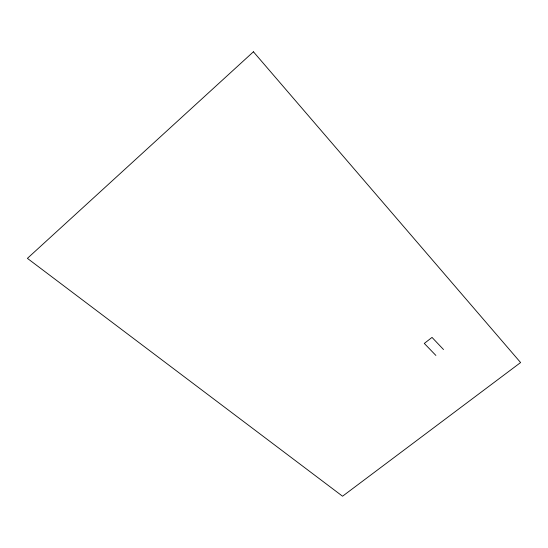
<?xml version="1.0" encoding="UTF-8"?>
<svg xmlns="http://www.w3.org/2000/svg" width="548" height="548" viewBox="0 0 548 548"><rect width="100%" height="100%" fill="white"/><g stroke="black" fill="none" stroke-linecap="round" stroke-linejoin="round"><path stroke-width="0.82" d="M435.886 355.433L424.289 343.432L432.023 337.41L443.524 349.542M253.429 51.779L27.4 258.361L342.548 496.221L520.6 362.55L253.429 51.779"/></g></svg>
